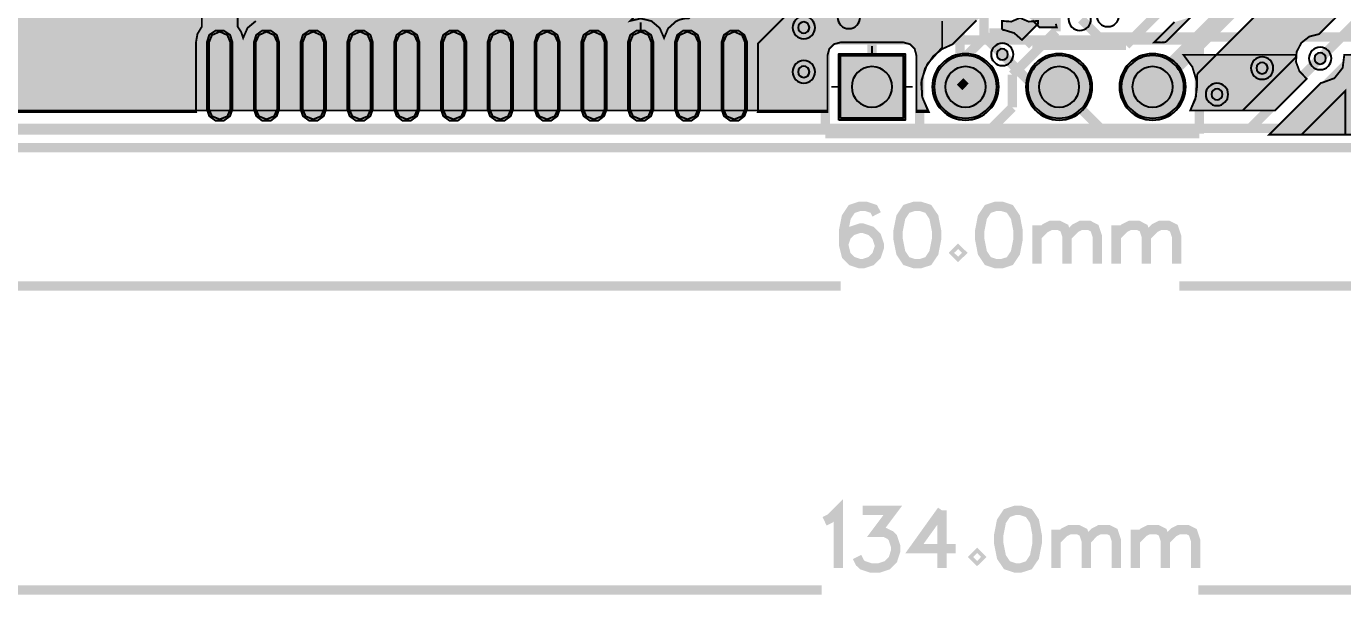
# Model space of a CAD drawing. Header units: millimetres. Extents: x -9 to 147, y 43 to 89.
# Drawn here: x 40.5 to 76.24, y 45.11 to 60.55 of the extents above; entities that cross this region are included whole.
import ezdxf

# ---------------------------------------------------------------- set-up
doc = ezdxf.new("R2010")
doc.units = ezdxf.units.MM
doc.header["$MEASUREMENT"] = 0
for name, color, linetype, true_color in [('Board-Outline-Layer', 7, 'Continuous', 0xff00ff), ('Bottom-Layer', 7, 'Continuous', 0x0000ff), ('Bottom-Paste-Mask-Layer', 7, 'Continuous', 0x800000), ('Bottom-Solder-Mask-Layer', 7, 'Continuous', 0xaa00ff), ('Document-Layer', 7, 'Continuous', 0xffffff), ('Hole-Layer', 7, 'Continuous', 0x222222), ('Multi-Layer', 7, 'Continuous', 0xc0c0c0), ('Top-Layer', 7, 'Continuous', 0xff0000), ('Top-Paste-Mask-Layer', 7, 'Continuous', 0x808080), ('Top-Silkscreen-Layer', 7, 'Continuous', 0xffcc00), ('Top-Solder-Mask-Layer', 7, 'Continuous', 0x800080)]:
    doc.layers.add(name, color=color, linetype=linetype, true_color=true_color)

msp = doc.modelspace()

# ---------------------------------------------------------------- hatches: boundary and pattern name
at = {"layer": 'Bottom-Layer'}
for points in [[(-3.221, 58.25), (-3.221, 73.351), (-3.182, 73.344), (-3.142, 73.342), (-1.864, 73.342), (-1.83, 73.125), (-1.726, 72.931), (-1.801, 72.816), (-1.827, 72.682), (-1.827, 71.818), (-1.779, 71.639), (-1.648, 71.508), (-1.469, 71.46), (-0.662, 71.46), (-0.437, 71.539), (-0.312, 71.743), (-0.187, 71.539), (0.038, 71.46), (0.424, 71.46), (0.514, 71.447), (0.597, 71.409), (2.153, 69.853), (2.31, 69.748), (2.496, 69.711), (45.113, 69.711), (45.107, 69.658), (45.105, 69.606), (45.105, 67.792), (45.199, 67.457), (45.452, 67.219), (45.47, 67.21), (45.488, 67.202), (45.519, 67.188), (45.548, 67.177), (45.577, 67.169), (45.634, 67.155), (45.67, 67.149), (45.705, 67.146), (45.757, 67.144), (45.776, 67.144), (45.794, 67.145), (45.799, 67.145), (46.621, 66.323), (46.778, 66.218), (46.964, 66.181), (52.489, 66.181), (47.074, 60.765), (47.07, 60.765), (47.052, 60.766), (47.034, 60.766), (46.982, 60.765), (46.947, 60.762), (46.912, 60.756), (46.855, 60.743), (46.825, 60.735), (46.797, 60.725), (46.765, 60.711), (46.747, 60.703), (46.73, 60.694), (46.503, 60.504), (46.385, 60.232), (46.331, 60.398), (46.235, 60.543), (46.235, 63.545), (46.198, 63.731), (46.093, 63.888), (43.889, 66.092), (43.732, 66.197), (43.546, 66.234), (30.504, 66.234), (30.48, 66.253), (30.216, 66.39), (29.92, 66.399), (29.649, 66.277), (29.619, 66.256), (29.614, 66.253), (28.5, 66.253), (28.476, 66.272), (28.21, 66.41), (27.911, 66.417), (27.639, 66.292), (27.45, 66.06), (27.382, 65.768), (27.45, 65.476), (27.639, 65.244), (27.911, 65.119), (28.21, 65.126), (28.476, 65.264), (28.5, 65.283), (29.575, 65.283), (29.59, 65.27), (29.87, 65.11), (30.191, 65.101), (30.48, 65.244), (30.504, 65.263), (43.345, 65.263), (45.265, 63.344), (45.265, 60.543), (45.146, 60.345), (45.105, 60.118), (45.105, 58.304), (45.106, 58.261), (45.11, 58.218), (34.575, 58.218), (30.449, 62.344), (30.446, 62.375), (30.355, 62.661), (30.148, 62.877), (29.868, 62.981), (29.57, 62.95), (29.316, 62.792), (29.157, 62.538), (29.127, 62.24), (29.23, 61.959), (29.447, 61.752), (29.732, 61.662), (29.763, 61.658), (33.813, 57.608), (-2.579, 57.608), (-2.9, 57.694), (-3.135, 57.929)], [(61.053, 63.333), (58.485, 60.764), (58.477, 60.765), (58.457, 60.765), (58.438, 60.765), (58.387, 60.762), (58.35, 60.758), (58.314, 60.75), (58.258, 60.735), (58.228, 60.725), (58.199, 60.713), (58.169, 60.699), (58.151, 60.69), (58.133, 60.68), (57.924, 60.492), (57.815, 60.232), (57.697, 60.503), (57.471, 60.694), (57.183, 60.763), (56.895, 60.697), (59.531, 63.333)], [(63.348, 62.053), (63.372, 62.034), (63.676, 61.887), (64.013, 61.909), (64.013, 61.211), (64.094, 60.927), (64.312, 60.728), (64.603, 60.673), (64.878, 60.78), (65.113, 60.678), (65.368, 60.697), (65.368, 59.979), (65.34, 59.942), (65.288, 59.887), (65.266, 59.865), (64.962, 59.524), (64.807, 59.094), (64.822, 58.636), (65.007, 58.218), (64.668, 58.218), (64.668, 59.756), (64.62, 59.935), (64.489, 60.066), (64.31, 60.114), (62.61, 60.114), (62.431, 60.066), (62.3, 59.935), (62.252, 59.756), (62.252, 58.218), (60.359, 58.218), (60.363, 58.261), (60.365, 58.304), (60.365, 60.087), (62.331, 62.053)], [(67.052, 60.449), (67.021, 60.452), (66.989, 60.485), (66.989, 60.697), (67.244, 60.678), (67.479, 60.78), (67.713, 60.678), (67.968, 60.697), (67.968, 60.617), (67.533, 60.182), (67.321, 60.368)], [(46.037, 58.304), (45.953, 58.101), (45.75, 58.017), (45.547, 58.101), (45.463, 58.304), (45.463, 60.118), (45.547, 60.321), (45.75, 60.405), (45.953, 60.321), (46.037, 60.118)], [(47.307, 58.304), (47.223, 58.101), (47.02, 58.017), (46.817, 58.101), (46.733, 58.304), (46.733, 60.118), (46.817, 60.321), (47.02, 60.405), (47.223, 60.321), (47.307, 60.118)], [(48.577, 58.304), (48.493, 58.101), (48.29, 58.017), (48.087, 58.101), (48.003, 58.304), (48.003, 60.118), (48.087, 60.321), (48.29, 60.405), (48.493, 60.321), (48.577, 60.118)], [(49.847, 58.304), (49.763, 58.101), (49.56, 58.017), (49.357, 58.101), (49.273, 58.304), (49.273, 60.118), (49.357, 60.321), (49.56, 60.405), (49.763, 60.321), (49.847, 60.118)], [(51.117, 58.304), (51.033, 58.101), (50.83, 58.017), (50.627, 58.101), (50.543, 58.304), (50.543, 60.118), (50.627, 60.321), (50.83, 60.405), (51.033, 60.321), (51.117, 60.118)], [(52.387, 58.304), (52.303, 58.101), (52.1, 58.017), (51.897, 58.101), (51.813, 58.304), (51.813, 60.118), (51.897, 60.321), (52.1, 60.405), (52.303, 60.321), (52.387, 60.118)], [(53.657, 58.304), (53.573, 58.101), (53.37, 58.017), (53.167, 58.101), (53.083, 58.304), (53.083, 60.118), (53.167, 60.321), (53.37, 60.405), (53.573, 60.321), (53.657, 60.118)], [(54.927, 58.304), (54.843, 58.101), (54.64, 58.017), (54.437, 58.101), (54.353, 58.304), (54.353, 60.118), (54.437, 60.321), (54.64, 60.405), (54.843, 60.321), (54.927, 60.118)], [(56.197, 58.304), (56.113, 58.101), (55.91, 58.017), (55.707, 58.101), (55.623, 58.304), (55.623, 60.118), (55.707, 60.321), (55.91, 60.405), (56.113, 60.321), (56.197, 60.118)], [(57.467, 58.304), (57.383, 58.101), (57.18, 58.017), (56.977, 58.101), (56.893, 58.304), (56.893, 60.118), (56.977, 60.321), (57.18, 60.405), (57.383, 60.321), (57.467, 60.118)], [(58.737, 58.304), (58.653, 58.101), (58.45, 58.017), (58.247, 58.101), (58.163, 58.304), (58.163, 60.118), (58.247, 60.321), (58.45, 60.405), (58.653, 60.321), (58.737, 60.118)], [(60.007, 58.304), (59.923, 58.101), (59.72, 58.017), (59.517, 58.101), (59.433, 58.304), (59.433, 60.118), (59.517, 60.321), (59.72, 60.405), (59.923, 60.321), (60.007, 60.118)], [(62.61, 58.056), (62.61, 59.756), (64.31, 59.756), (64.31, 58.056)], [(65.15, 58.906, 1), (66.85, 58.906, 1)], [(67.69, 58.906, 1), (69.39, 58.906, 1)], [(70.23, 58.906, 1), (71.93, 58.906, 1)], [(74.975, 59.777), (74.972, 59.754), (74.97, 59.731), (74.966, 59.7), (73.528, 58.262), (72.102, 58.262), (72.259, 58.642), (72.279, 59.053), (72.16, 59.446), (71.917, 59.777)], [(95.17, 57.608), (74.246, 57.608), (75.652, 59.014), (75.683, 59.018), (76.019, 59.141), (76.242, 59.422), (76.286, 59.777), (92.997, 59.777), (95.129, 57.645), (95.149, 57.626)]]:
    msp.add_hatch(color=256, dxfattribs=at).paths.add_polyline_path(points)
at = {"layer": 'Bottom-Paste-Mask-Layer'}
for points in [[(46.037, 58.304), (45.953, 58.101), (45.75, 58.017), (45.547, 58.101), (45.463, 58.304), (45.463, 60.118), (45.547, 60.321), (45.75, 60.405), (45.953, 60.321), (46.037, 60.118)], [(47.307, 58.304), (47.223, 58.101), (47.02, 58.017), (46.817, 58.101), (46.733, 58.304), (46.733, 60.118), (46.817, 60.321), (47.02, 60.405), (47.223, 60.321), (47.307, 60.118)], [(48.577, 58.304), (48.493, 58.101), (48.29, 58.017), (48.087, 58.101), (48.003, 58.304), (48.003, 60.118), (48.087, 60.321), (48.29, 60.405), (48.493, 60.321), (48.577, 60.118)], [(49.847, 58.304), (49.763, 58.101), (49.56, 58.017), (49.357, 58.101), (49.273, 58.304), (49.273, 60.118), (49.357, 60.321), (49.56, 60.405), (49.763, 60.321), (49.847, 60.118)], [(51.117, 58.304), (51.033, 58.101), (50.83, 58.017), (50.627, 58.101), (50.543, 58.304), (50.543, 60.118), (50.627, 60.321), (50.83, 60.405), (51.033, 60.321), (51.117, 60.118)], [(52.387, 58.304), (52.303, 58.101), (52.1, 58.017), (51.897, 58.101), (51.813, 58.304), (51.813, 60.118), (51.897, 60.321), (52.1, 60.405), (52.303, 60.321), (52.387, 60.118)], [(53.657, 58.304), (53.573, 58.101), (53.37, 58.017), (53.167, 58.101), (53.083, 58.304), (53.083, 60.118), (53.167, 60.321), (53.37, 60.405), (53.573, 60.321), (53.657, 60.118)], [(54.927, 58.304), (54.843, 58.101), (54.64, 58.017), (54.437, 58.101), (54.353, 58.304), (54.353, 60.118), (54.437, 60.321), (54.64, 60.405), (54.843, 60.321), (54.927, 60.118)], [(56.197, 58.304), (56.113, 58.101), (55.91, 58.017), (55.707, 58.101), (55.623, 58.304), (55.623, 60.118), (55.707, 60.321), (55.91, 60.405), (56.113, 60.321), (56.197, 60.118)], [(57.467, 58.304), (57.383, 58.101), (57.18, 58.017), (56.977, 58.101), (56.893, 58.304), (56.893, 60.118), (56.977, 60.321), (57.18, 60.405), (57.383, 60.321), (57.467, 60.118)], [(58.737, 58.304), (58.653, 58.101), (58.45, 58.017), (58.247, 58.101), (58.163, 58.304), (58.163, 60.118), (58.247, 60.321), (58.45, 60.405), (58.653, 60.321), (58.737, 60.118)], [(60.007, 58.304), (59.923, 58.101), (59.72, 58.017), (59.517, 58.101), (59.433, 58.304), (59.433, 60.118), (59.517, 60.321), (59.72, 60.405), (59.923, 60.321), (60.007, 60.118)], [(62.61, 58.056), (62.61, 59.756), (64.31, 59.756), (64.31, 58.056)], [(65.15, 58.906, 1), (66.85, 58.906, 1)], [(67.69, 58.906, 1), (69.39, 58.906, 1)], [(70.23, 58.906, 1), (71.93, 58.906, 1)]]:
    msp.add_hatch(color=256, dxfattribs=at).paths.add_polyline_path(points)
at = {"layer": 'Bottom-Solder-Mask-Layer'}
for points in [[(46.088, 58.304), (46.023, 58.105), (45.854, 57.983), (45.645, 57.983), (45.476, 58.105), (45.412, 58.304), (45.412, 60.118), (45.476, 60.317), (45.645, 60.439), (45.854, 60.439), (46.023, 60.317), (46.088, 60.118)], [(47.358, 58.304), (47.293, 58.105), (47.124, 57.983), (46.915, 57.983), (46.746, 58.105), (46.682, 58.304), (46.682, 60.118), (46.746, 60.317), (46.915, 60.439), (47.124, 60.439), (47.293, 60.317), (47.358, 60.118)], [(48.628, 58.304), (48.563, 58.105), (48.394, 57.983), (48.185, 57.983), (48.016, 58.105), (47.952, 58.304), (47.952, 60.118), (48.016, 60.317), (48.185, 60.439), (48.394, 60.439), (48.563, 60.317), (48.628, 60.118)], [(49.898, 58.304), (49.833, 58.105), (49.664, 57.983), (49.455, 57.983), (49.286, 58.105), (49.222, 58.304), (49.222, 60.118), (49.286, 60.317), (49.455, 60.439), (49.664, 60.439), (49.833, 60.317), (49.898, 60.118)], [(51.168, 58.304), (51.103, 58.105), (50.934, 57.983), (50.725, 57.983), (50.557, 58.105), (50.492, 58.304), (50.492, 60.118), (50.557, 60.317), (50.725, 60.439), (50.934, 60.439), (51.103, 60.317), (51.168, 60.118)], [(52.438, 58.304), (52.373, 58.105), (52.204, 57.983), (51.995, 57.983), (51.827, 58.105), (51.762, 58.304), (51.762, 60.118), (51.827, 60.317), (51.995, 60.439), (52.204, 60.439), (52.373, 60.317), (52.438, 60.118)], [(53.708, 58.304), (53.643, 58.105), (53.474, 57.983), (53.265, 57.983), (53.097, 58.105), (53.032, 58.304), (53.032, 60.118), (53.097, 60.317), (53.265, 60.439), (53.474, 60.439), (53.643, 60.317), (53.708, 60.118)], [(54.978, 58.304), (54.913, 58.105), (54.744, 57.983), (54.535, 57.983), (54.367, 58.105), (54.302, 58.304), (54.302, 60.118), (54.367, 60.317), (54.535, 60.439), (54.744, 60.439), (54.913, 60.317), (54.978, 60.118)], [(56.248, 58.304), (56.183, 58.105), (56.014, 57.983), (55.805, 57.983), (55.637, 58.105), (55.572, 58.304), (55.572, 60.118), (55.637, 60.317), (55.805, 60.439), (56.014, 60.439), (56.183, 60.317), (56.248, 60.118)], [(57.518, 58.304), (57.453, 58.105), (57.284, 57.983), (57.075, 57.983), (56.907, 58.105), (56.842, 58.304), (56.842, 60.118), (56.907, 60.317), (57.075, 60.439), (57.284, 60.439), (57.453, 60.317), (57.518, 60.118)], [(58.788, 58.304), (58.723, 58.105), (58.554, 57.983), (58.345, 57.983), (58.177, 58.105), (58.112, 58.304), (58.112, 60.118), (58.177, 60.317), (58.345, 60.439), (58.554, 60.439), (58.723, 60.317), (58.788, 60.118)], [(60.058, 58.304), (59.993, 58.105), (59.824, 57.983), (59.615, 57.983), (59.447, 58.105), (59.382, 58.304), (59.382, 60.118), (59.447, 60.317), (59.615, 60.439), (59.824, 60.439), (59.993, 60.317), (60.058, 60.118)], [(62.559, 58.005), (62.559, 59.807), (64.361, 59.807), (64.361, 58.005)], [(65.099, 58.906, 1), (66.901, 58.906, 1)], [(67.639, 58.906, 1), (69.441, 58.906, 1)], [(70.179, 58.906, 1), (71.981, 58.906, 1)]]:
    msp.add_hatch(color=256, dxfattribs=at).paths.add_polyline_path(points)
at = {"layer": 'Hole-Layer'}
for points in [[(62.91, 58.906, 1), (64.01, 58.906, 1)], [(65.45, 58.906, 1), (66.55, 58.906, 1)], [(67.99, 58.906, 1), (69.09, 58.906, 1)], [(70.53, 58.906, 1), (71.63, 58.906, 1)]]:
    msp.add_hatch(color=256, dxfattribs=at).paths.add_polyline_path(points)
at = {"layer": 'Multi-Layer'}
for points in [[(62.61, 58.056), (62.61, 59.756), (64.31, 59.756), (64.31, 58.056)], [(62.61, 58.056), (62.61, 59.756), (64.31, 59.756), (64.31, 58.056)], [(62.61, 58.056), (62.61, 59.756), (64.31, 59.756), (64.31, 58.056)], [(65.15, 58.906, 1), (66.85, 58.906, 1)], [(65.15, 58.906, 1), (66.85, 58.906, 1)], [(65.15, 58.906, 1), (66.85, 58.906, 1)], [(67.69, 58.906, 1), (69.39, 58.906, 1)], [(67.69, 58.906, 1), (69.39, 58.906, 1)], [(67.69, 58.906, 1), (69.39, 58.906, 1)], [(70.23, 58.906, 1), (71.93, 58.906, 1)], [(70.23, 58.906, 1), (71.93, 58.906, 1)], [(70.23, 58.906, 1), (71.93, 58.906, 1)]]:
    msp.add_hatch(color=256, dxfattribs=at).paths.add_polyline_path(points)
at = {"layer": 'Top-Layer'}
for points in [[(74.395, 67.103), (74.531, 67.156), (74.634, 67.26), (74.763, 67.141), (74.934, 67.097), (74.963, 67.097), (74.898, 66.988), (74.876, 66.864), (74.876, 65.614), (74.924, 65.434), (75.055, 65.303), (75.234, 65.255), (75.934, 65.255), (76.113, 65.303), (76.244, 65.434), (76.292, 65.614), (76.292, 66.864), (76.209, 67.092), (76, 67.216), (76.068, 67.327), (76.092, 67.456), (76.092, 68.356), (76.044, 68.535), (75.913, 68.666), (75.734, 68.714), (74.934, 68.714), (74.763, 68.67), (74.634, 68.551), (74.505, 68.67), (74.334, 68.714), (73.933, 68.714), (73.843, 68.727), (73.761, 68.765), (72.662, 69.864), (72.504, 69.969), (72.319, 70.006), (68.912, 70.006), (68.848, 70.011), (68.785, 70.026), (68.785, 70.284), (68.798, 70.374), (68.836, 70.457), (70.898, 72.519), (70.898, 72.461), (70.978, 72.236), (71.181, 72.111), (70.978, 71.986), (70.898, 71.761), (70.898, 70.954), (70.946, 70.775), (71.077, 70.644), (71.256, 70.596), (72.12, 70.596), (72.341, 70.672), (72.468, 70.868), (72.484, 70.871), (72.501, 70.872), (79.098, 70.872), (82.643, 67.327), (82.8, 67.222), (82.986, 67.185), (106.047, 67.185), (108.56, 64.672), (108.404, 64.496), (108.321, 64.276), (108.164, 64.594), (107.863, 64.782), (107.508, 64.782), (107.207, 64.594), (107.051, 64.276), (106.894, 64.594), (106.593, 64.782), (106.238, 64.782), (105.937, 64.594), (105.781, 64.276), (105.642, 64.574), (105.374, 64.765), (105.047, 64.799), (105.695, 65.447), (105.725, 65.451), (106.011, 65.541), (106.228, 65.748), (106.331, 66.029), (106.301, 66.327), (106.142, 66.581), (105.888, 66.739), (105.59, 66.77), (105.309, 66.666), (105.103, 66.45), (105.012, 66.164), (105.009, 66.133), (103.658, 64.783), (103.646, 64.773), (103.626, 64.758), (103.621, 64.755), (103.37, 64.563), (103.241, 64.276), (103.111, 64.563), (102.86, 64.755), (102.548, 64.804), (102.251, 64.701), (102.038, 64.468), (101.96, 64.162), (101.96, 62.698), (102.038, 62.392), (102.251, 62.159), (102.548, 62.055), (102.86, 62.105), (103.111, 62.296), (103.241, 62.584), (103.345, 62.331), (103.545, 62.144), (103.483, 61.799), (103.606, 61.471), (103.879, 61.251), (104.226, 61.201), (104.339, 60.899), (104.582, 60.685), (104.896, 60.612), (105.208, 60.696), (105.443, 60.917), (105.546, 61.223), (105.55, 61.254), (106.301, 62.004), (106.311, 62.014), (106.317, 62.017), (106.329, 62.023), (106.343, 62.028), (106.413, 62.045), (106.498, 62.058), (106.753, 62.148), (106.948, 62.334), (107.051, 62.584), (107.204, 62.269), (107.499, 62.08), (103.681, 58.262), (86.552, 58.262), (84.596, 60.218), (84.439, 60.323), (84.253, 60.36), (76.998, 60.36), (78.027, 61.388), (78.14, 61.317), (78.271, 61.292), (78.539, 61.292), (78.641, 60.978), (78.881, 60.752), (79.201, 60.67), (79.52, 60.752), (79.761, 60.978), (79.863, 61.292), (79.871, 61.292), (79.976, 61.307), (80.071, 61.353), (80.167, 61.307), (80.272, 61.291), (80.872, 61.291), (80.976, 61.307), (81.072, 61.352), (81.167, 61.307), (81.272, 61.291), (81.872, 61.291), (82.051, 61.339), (82.182, 61.47), (82.23, 61.649), (82.23, 63.199), (82.182, 63.378), (82.051, 63.51), (81.872, 63.558), (81.272, 63.558), (81.233, 63.555), (81.195, 63.549), (81.184, 63.749), (81.18, 63.949), (81.18, 64.82), (81.133, 65.053), (81.002, 65.25), (80.698, 65.553), (80.554, 65.8), (80.504, 66.081), (80.456, 66.26), (80.325, 66.391), (80.146, 66.439), (79.282, 66.439), (79.21, 66.431), (79.142, 66.41), (79.097, 66.392), (79.051, 66.375), (79.006, 66.392), (78.961, 66.41), (78.892, 66.431), (78.82, 66.439), (77.956, 66.439), (77.891, 66.433), (77.828, 66.415), (77.693, 66.491), (77.568, 66.583), (77.568, 69.499), (77.57, 69.548), (77.574, 69.588), (77.584, 69.645), (77.618, 69.958), (77.503, 70.252), (77.266, 70.459), (76.96, 70.534), (76.654, 70.459), (76.417, 70.252), (76.303, 69.958), (76.337, 69.645), (76.346, 69.588), (76.35, 69.548), (76.352, 69.499), (76.352, 65.227), (75.972, 64.847), (75.734, 64.847), (75.475, 64.908), (75.271, 65.077), (75.145, 65.184), (74.984, 65.222), (74.284, 65.222), (74.105, 65.174), (73.974, 65.043), (73.926, 64.864), (73.926, 64.205), (73.889, 63.939), (73.78, 63.694), (73.6, 63.575), (73.405, 63.483), (73.238, 63.351), (73.176, 63.149), (73.176, 62.249), (73.192, 62.143), (73.237, 62.048), (73.261, 62.009), (73.282, 61.968), (71.474, 60.16), (71.453, 60.14), (71.441, 60.131), (71.433, 60.126), (71.426, 60.123), (71.42, 60.121), (71.417, 60.12), (71.375, 60.114), (71.318, 60.112), (71.235, 60.114), (71.138, 60.115), (71.131, 60.115), (71.123, 60.115), (71.678, 60.669), (71.708, 60.673), (71.994, 60.763), (72.21, 60.97), (72.314, 61.251), (72.283, 61.549), (72.125, 61.803), (71.871, 61.961), (71.573, 61.992), (71.292, 61.888), (71.085, 61.672), (70.995, 61.386), (70.992, 61.356), (70.526, 60.89), (70.433, 61.188), (70.213, 61.41), (69.916, 61.508), (69.886, 61.511), (69.228, 62.169), (69.303, 62.264), (69.341, 62.378), (69.355, 62.38), (69.369, 62.381), (70.231, 62.381), (70.25, 62.365), (70.511, 62.218), (70.81, 62.2), (71.086, 62.315), (71.283, 62.541), (71.361, 62.83), (71.304, 63.123), (71.124, 63.362), (70.857, 63.498), (70.558, 63.502), (70.287, 63.374), (70.259, 63.353), (70.256, 63.351), (69.369, 63.351), (69.355, 63.352), (69.341, 63.354), (69.309, 63.456), (69.248, 63.544), (69.388, 63.676), (69.44, 63.861), (69.44, 64.471), (72.401, 64.471), (72.587, 64.508), (72.744, 64.613), (73.271, 65.14), (73.342, 65.202), (73.421, 65.255), (74.034, 65.255), (74.213, 65.303), (74.344, 65.434), (74.392, 65.614), (74.392, 66.864), (74.383, 66.942), (74.358, 67.017), (74.379, 67.059)], [(74.542, 61.76), (74.565, 61.91), (74.63, 62.048), (74.632, 62.05), (74.634, 62.053), (74.763, 61.934), (74.934, 61.89), (75.734, 61.89), (75.913, 61.938), (76.044, 62.069), (76.092, 62.249), (76.092, 63.149), (76.044, 63.328), (75.913, 63.459), (75.734, 63.507), (75.376, 63.507), (75.545, 63.599), (75.734, 63.63), (76.224, 63.63), (76.456, 63.677), (76.654, 63.808), (77.39, 64.545), (77.477, 64.654), (77.536, 64.781), (77.67, 64.871), (77.813, 64.946), (77.814, 64.945), (77.816, 64.945), (77.848, 64.933), (77.881, 64.924), (77.678, 64.799), (77.598, 64.574), (77.598, 63.767), (77.691, 63.526), (77.923, 63.411), (77.933, 63.379), (77.945, 63.349), (77.921, 63.276), (77.913, 63.2), (77.913, 62.696), (77.873, 62.619), (77.818, 62.552), (75.607, 60.341), (75.339, 60.274), (75.121, 60.103), (74.992, 59.858), (74.975, 59.581), (75.072, 59.322), (75.266, 59.125), (74.403, 58.262), (72.102, 58.262), (72.241, 58.57), (72.288, 58.905), (72.289, 58.947), (72.29, 58.956), (72.29, 58.964), (72.288, 59.062), (72.286, 59.144), (72.288, 59.201), (72.294, 59.243), (72.295, 59.246), (72.297, 59.252), (72.3, 59.259), (72.306, 59.267), (72.314, 59.278), (72.334, 59.299), (74.364, 61.33), (74.496, 61.527)], [(24.796, 62.584), (24.926, 62.297), (25.175, 62.106), (25.181, 62.102), (25.201, 62.087), (25.213, 62.077), (27.197, 60.093), (27.355, 59.988), (27.54, 59.951), (33.654, 59.951), (33.84, 59.988), (33.997, 60.093), (35.361, 61.457), (35.253, 60.883), (35.32, 60.304), (35.554, 59.769), (35.935, 59.328), (36.429, 59.018), (36.993, 58.867), (37.575, 58.889), (38.126, 59.082), (38.595, 59.429), (38.942, 59.898), (39.135, 60.449), (39.157, 61.031), (39.006, 61.595), (38.696, 62.089), (38.255, 62.47), (37.72, 62.704), (37.141, 62.771), (36.567, 62.663), (37.07, 63.166), (37.277, 62.982), (37.542, 62.899), (37.817, 62.932), (38.055, 63.074), (39.37, 63.074), (41.189, 61.255), (41.346, 61.15), (41.532, 61.113), (68.048, 61.113), (68.44, 60.721), (68.451, 60.619), (68.478, 60.52), (68.016, 60.52), (67.821, 60.715), (67.664, 60.82), (67.478, 60.857), (66.643, 60.857), (66.458, 60.82), (66.3, 60.715), (65.665, 60.079), (65.643, 60.06), (65.361, 59.931), (65.12, 59.734), (64.9, 59.405), (64.798, 59.022), (64.825, 58.627), (64.978, 58.262), (64.668, 58.262), (64.668, 59.756), (64.62, 59.935), (64.489, 60.066), (64.31, 60.114), (62.61, 60.114), (62.431, 60.066), (62.3, 59.935), (62.252, 59.756), (62.252, 58.262), (28.259, 58.262), (24.416, 62.105), (24.667, 62.297)], [(62.61, 58.056), (62.61, 59.756), (64.31, 59.756), (64.31, 58.056)], [(65.15, 58.906, 1), (66.85, 58.906, 1)], [(67.69, 58.906, 1), (69.39, 58.906, 1)], [(70.23, 58.906, 1), (71.93, 58.906, 1)], [(76.313, 57.649), (76.314, 57.629), (76.315, 57.608), (75.121, 57.608), (76.313, 58.8)]]:
    msp.add_hatch(color=256, dxfattribs=at).paths.add_polyline_path(points)
at = {"layer": 'Top-Paste-Mask-Layer'}
for points in [[(62.61, 58.056), (62.61, 59.756), (64.31, 59.756), (64.31, 58.056)], [(65.15, 58.906, 1), (66.85, 58.906, 1)], [(67.69, 58.906, 1), (69.39, 58.906, 1)], [(70.23, 58.906, 1), (71.93, 58.906, 1)]]:
    msp.add_hatch(color=256, dxfattribs=at).paths.add_polyline_path(points)
at = {"layer": 'Top-Solder-Mask-Layer'}
for points in [[(62.559, 58.005), (62.559, 59.807), (64.361, 59.807), (64.361, 58.005)], [(65.099, 58.906, 1), (66.901, 58.906, 1)], [(67.639, 58.906, 1), (69.441, 58.906, 1)], [(70.179, 58.906, 1), (71.981, 58.906, 1)]]:
    msp.add_hatch(color=256, dxfattribs=at).paths.add_polyline_path(points)

# ---------------------------------------------------------------- linework, layer by layer
at = {"layer": 'Board-Outline-Layer', "const_width": 0.254}
msp.add_lwpolyline([(-3.579, 58.25), (-3.579, 76.25, -0.414), (-2.579, 77.25), (137, 77.25, -0.414), (138, 76.25), (138, 58.25, -0.414), (137, 57.25), (-2.579, 57.25, -0.414)], format="xyb", close=True, dxfattribs=at)
at = {"layer": 'Bottom-Layer'}
for points, const_width in [([(-9.027, 46.513), (-9.027, 88.537), (146.78, 88.537), (146.78, 46.513)], 0.00508), ([(61.053, 63.333), (58.485, 60.764), (58.477, 60.765), (58.457, 60.765), (58.438, 60.765), (58.387, 60.762), (58.35, 60.758), (58.314, 60.75), (58.258, 60.735), (58.228, 60.725), (58.199, 60.713), (58.169, 60.699), (58.151, 60.69), (58.133, 60.68), (57.924, 60.492), (57.815, 60.232), (57.697, 60.503), (57.471, 60.694), (57.183, 60.763), (56.895, 60.697), (59.531, 63.333)], 0.0508), ([(67.052, 60.449), (67.021, 60.452), (66.989, 60.485), (66.989, 60.697), (67.244, 60.678), (67.479, 60.78), (67.713, 60.678), (67.968, 60.697), (67.968, 60.617), (67.533, 60.182), (67.321, 60.368)], 0.0508), ([(74.975, 59.777), (74.972, 59.754), (74.97, 59.731), (74.966, 59.7), (73.528, 58.262), (72.102, 58.262), (72.259, 58.642), (72.279, 59.053), (72.16, 59.446), (71.917, 59.777)], 0.0508), ([(95.17, 57.608), (74.246, 57.608), (75.652, 59.014), (75.683, 59.018), (76.019, 59.141), (76.242, 59.422), (76.286, 59.777), (92.997, 59.777), (95.129, 57.645), (95.149, 57.626)], 0.0508)]:
    msp.add_lwpolyline(points, close=True, dxfattribs=dict(at, const_width=const_width))
for points, const_width in [([(53.305, 66.31), (47.02, 60.025)], 0.254), ([(54.224, 65.954), (48.29, 60.02)], 0.254), ([(49.56, 60.015), (55.143, 65.598)], 0.254), ([(30.504, 65.263), (43.345, 65.263), (45.265, 63.344), (45.265, 60.543), (45.146, 60.345), (45.105, 60.118), (45.105, 58.304), (45.106, 58.261), (45.11, 58.218), (34.575, 58.218)], 0.0508), ([(56.062, 65.242), (50.83, 60.01)], 0.254), ([(52.1, 60.056), (56.93, 64.886)], 0.254), ([(57.849, 64.53), (53.37, 60.051)], 0.254), ([(54.64, 60.199), (58.615, 64.174)], 0.254), ([(45.75, 63.545), (45.75, 59.211)], 0.254), ([(59.33, 63.818), (55.91, 60.398)], 0.254), ([(46.73, 60.694), (46.503, 60.504), (46.385, 60.232), (46.331, 60.398), (46.235, 60.543), (46.235, 63.545)], 0.0508), ([(61.529, 63.122), (58.45, 60.043)], 0.254), ([(62.13, 62.538), (59.72, 60.128)], 0.254), ([(65.368, 60.697), (65.368, 59.979), (65.34, 59.942), (65.288, 59.887), (65.266, 59.865), (64.962, 59.524), (64.807, 59.094), (64.822, 58.636), (65.007, 58.218), (64.668, 58.218), (64.668, 59.756), (64.62, 59.935), (64.489, 60.066), (64.31, 60.114), (62.61, 60.114), (62.431, 60.066), (62.3, 59.935), (62.252, 59.756), (62.252, 58.218), (60.359, 58.218), (60.363, 58.261), (60.365, 58.304), (60.365, 60.087), (62.331, 62.053)], 0.0508), ([(65.853, 61.9), (65.853, 59.052)], 0.254), ([(66.503, 61.9), (66.503, 60.284)], 0.254), ([(68.454, 61.9), (68.454, 60.416)], 0.254), ([(57.18, 60.24), (57.835, 60.895)], 0.254), ([(69.141, 60.744), (69.622, 60.263)], 0.254), ([(55.91, 60.398), (55.91, 59.211)], 0.254), ([(57.18, 60.402), (57.18, 60.662)], 0.0508), ([(66.503, 60.284), (66.999, 59.788)], 0.254), ([(68.454, 60.416), (67.27, 59.233)], 0.254), ([(47.02, 60.025), (47.02, 59.211)], 0.254), ([(48.29, 60.02), (48.29, 59.058)], 0.254), ([(49.56, 59.211), (49.56, 60.015)], 0.254), ([(50.83, 60.01), (50.83, 59.211)], 0.254), ([(52.1, 59.211), (52.1, 60.056)], 0.254), ([(53.37, 60.051), (53.37, 59.211)], 0.254), ([(54.64, 59.211), (54.64, 60.199)], 0.254), ([(57.18, 59.211), (57.18, 60.24)], 0.254), ([(58.45, 60.043), (58.45, 59.211)], 0.254), ([(59.72, 60.128), (59.72, 59.211)], 0.254), ([(69.622, 60.263), (93.198, 60.263)], 0.254), ([(63.46, 59.753), (63.46, 60.012)], 0.0508), ([(73.729, 57.777), (75.631, 59.679)], 0.254), ([(67.27, 59.233), (67.27, 58.345)], 0.254), ([(65.853, 59.052), (66, 58.906)], 0.254), ([(68.54, 58.906), (69.669, 57.777)], 0.254), ([(62.613, 58.906), (62.353, 58.906)], 0.0508), ([(64.307, 58.906), (64.567, 58.906)], 0.0508), ([(67.27, 58.345), (66.658, 57.733)], 0.254), ([(66.658, 57.733), (34.375, 57.733)], 0.254), ([(69.669, 57.777), (73.729, 57.777)], 0.254)]:
    msp.add_lwpolyline(points, dxfattribs=dict(at, const_width=const_width))
for points in [[(46.037, 58.304), (45.953, 58.101), (45.75, 58.017), (45.547, 58.101), (45.463, 58.304), (45.463, 60.118), (45.547, 60.321), (45.75, 60.405), (45.953, 60.321), (46.037, 60.118)], [(47.307, 58.304), (47.223, 58.101), (47.02, 58.017), (46.817, 58.101), (46.733, 58.304), (46.733, 60.118), (46.817, 60.321), (47.02, 60.405), (47.223, 60.321), (47.307, 60.118)], [(48.577, 58.304), (48.493, 58.101), (48.29, 58.017), (48.087, 58.101), (48.003, 58.304), (48.003, 60.118), (48.087, 60.321), (48.29, 60.405), (48.493, 60.321), (48.577, 60.118)], [(49.847, 58.304), (49.763, 58.101), (49.56, 58.017), (49.357, 58.101), (49.273, 58.304), (49.273, 60.118), (49.357, 60.321), (49.56, 60.405), (49.763, 60.321), (49.847, 60.118)], [(51.117, 58.304), (51.033, 58.101), (50.83, 58.017), (50.627, 58.101), (50.543, 58.304), (50.543, 60.118), (50.627, 60.321), (50.83, 60.405), (51.033, 60.321), (51.117, 60.118)], [(52.387, 58.304), (52.303, 58.101), (52.1, 58.017), (51.897, 58.101), (51.813, 58.304), (51.813, 60.118), (51.897, 60.321), (52.1, 60.405), (52.303, 60.321), (52.387, 60.118)], [(53.657, 58.304), (53.573, 58.101), (53.37, 58.017), (53.167, 58.101), (53.083, 58.304), (53.083, 60.118), (53.167, 60.321), (53.37, 60.405), (53.573, 60.321), (53.657, 60.118)], [(54.927, 58.304), (54.843, 58.101), (54.64, 58.017), (54.437, 58.101), (54.353, 58.304), (54.353, 60.118), (54.437, 60.321), (54.64, 60.405), (54.843, 60.321), (54.927, 60.118)], [(56.197, 58.304), (56.113, 58.101), (55.91, 58.017), (55.707, 58.101), (55.623, 58.304), (55.623, 60.118), (55.707, 60.321), (55.91, 60.405), (56.113, 60.321), (56.197, 60.118)], [(57.467, 58.304), (57.383, 58.101), (57.18, 58.017), (56.977, 58.101), (56.893, 58.304), (56.893, 60.118), (56.977, 60.321), (57.18, 60.405), (57.383, 60.321), (57.467, 60.118)], [(58.737, 58.304), (58.653, 58.101), (58.45, 58.017), (58.247, 58.101), (58.163, 58.304), (58.163, 60.118), (58.247, 60.321), (58.45, 60.405), (58.653, 60.321), (58.737, 60.118)], [(60.007, 58.304), (59.923, 58.101), (59.72, 58.017), (59.517, 58.101), (59.433, 58.304), (59.433, 60.118), (59.517, 60.321), (59.72, 60.405), (59.923, 60.321), (60.007, 60.118)], [(62.61, 58.056), (62.61, 59.756), (64.31, 59.756), (64.31, 58.056)]]:
    msp.add_lwpolyline(points, close=True, dxfattribs=at)
for points in [[(65.15, 58.906, 1), (66.85, 58.906, 1)], [(67.69, 58.906, 1), (69.39, 58.906, 1)], [(70.23, 58.906, 1), (71.93, 58.906, 1)]]:
    msp.add_lwpolyline(points, format="xyb", close=True, dxfattribs=at)
at = {"layer": 'Bottom-Paste-Mask-Layer'}
for points in [[(46.037, 58.304), (45.953, 58.101), (45.75, 58.017), (45.547, 58.101), (45.463, 58.304), (45.463, 60.118), (45.547, 60.321), (45.75, 60.405), (45.953, 60.321), (46.037, 60.118)], [(47.307, 58.304), (47.223, 58.101), (47.02, 58.017), (46.817, 58.101), (46.733, 58.304), (46.733, 60.118), (46.817, 60.321), (47.02, 60.405), (47.223, 60.321), (47.307, 60.118)], [(48.577, 58.304), (48.493, 58.101), (48.29, 58.017), (48.087, 58.101), (48.003, 58.304), (48.003, 60.118), (48.087, 60.321), (48.29, 60.405), (48.493, 60.321), (48.577, 60.118)], [(49.847, 58.304), (49.763, 58.101), (49.56, 58.017), (49.357, 58.101), (49.273, 58.304), (49.273, 60.118), (49.357, 60.321), (49.56, 60.405), (49.763, 60.321), (49.847, 60.118)], [(51.117, 58.304), (51.033, 58.101), (50.83, 58.017), (50.627, 58.101), (50.543, 58.304), (50.543, 60.118), (50.627, 60.321), (50.83, 60.405), (51.033, 60.321), (51.117, 60.118)], [(52.387, 58.304), (52.303, 58.101), (52.1, 58.017), (51.897, 58.101), (51.813, 58.304), (51.813, 60.118), (51.897, 60.321), (52.1, 60.405), (52.303, 60.321), (52.387, 60.118)], [(53.657, 58.304), (53.573, 58.101), (53.37, 58.017), (53.167, 58.101), (53.083, 58.304), (53.083, 60.118), (53.167, 60.321), (53.37, 60.405), (53.573, 60.321), (53.657, 60.118)], [(54.927, 58.304), (54.843, 58.101), (54.64, 58.017), (54.437, 58.101), (54.353, 58.304), (54.353, 60.118), (54.437, 60.321), (54.64, 60.405), (54.843, 60.321), (54.927, 60.118)], [(56.197, 58.304), (56.113, 58.101), (55.91, 58.017), (55.707, 58.101), (55.623, 58.304), (55.623, 60.118), (55.707, 60.321), (55.91, 60.405), (56.113, 60.321), (56.197, 60.118)], [(57.467, 58.304), (57.383, 58.101), (57.18, 58.017), (56.977, 58.101), (56.893, 58.304), (56.893, 60.118), (56.977, 60.321), (57.18, 60.405), (57.383, 60.321), (57.467, 60.118)], [(58.737, 58.304), (58.653, 58.101), (58.45, 58.017), (58.247, 58.101), (58.163, 58.304), (58.163, 60.118), (58.247, 60.321), (58.45, 60.405), (58.653, 60.321), (58.737, 60.118)], [(60.007, 58.304), (59.923, 58.101), (59.72, 58.017), (59.517, 58.101), (59.433, 58.304), (59.433, 60.118), (59.517, 60.321), (59.72, 60.405), (59.923, 60.321), (60.007, 60.118)], [(62.61, 58.056), (62.61, 59.756), (64.31, 59.756), (64.31, 58.056)]]:
    msp.add_lwpolyline(points, close=True, dxfattribs=at)
for points in [[(65.15, 58.906, 1), (66.85, 58.906, 1)], [(67.69, 58.906, 1), (69.39, 58.906, 1)], [(70.23, 58.906, 1), (71.93, 58.906, 1)]]:
    msp.add_lwpolyline(points, format="xyb", close=True, dxfattribs=at)
at = {"layer": 'Bottom-Solder-Mask-Layer'}
for points in [[(46.088, 58.304), (46.023, 58.105), (45.854, 57.983), (45.645, 57.983), (45.476, 58.105), (45.412, 58.304), (45.412, 60.118), (45.476, 60.317), (45.645, 60.439), (45.854, 60.439), (46.023, 60.317), (46.088, 60.118)], [(47.358, 58.304), (47.293, 58.105), (47.124, 57.983), (46.915, 57.983), (46.746, 58.105), (46.682, 58.304), (46.682, 60.118), (46.746, 60.317), (46.915, 60.439), (47.124, 60.439), (47.293, 60.317), (47.358, 60.118)], [(48.628, 58.304), (48.563, 58.105), (48.394, 57.983), (48.185, 57.983), (48.016, 58.105), (47.952, 58.304), (47.952, 60.118), (48.016, 60.317), (48.185, 60.439), (48.394, 60.439), (48.563, 60.317), (48.628, 60.118)], [(49.898, 58.304), (49.833, 58.105), (49.664, 57.983), (49.455, 57.983), (49.286, 58.105), (49.222, 58.304), (49.222, 60.118), (49.286, 60.317), (49.455, 60.439), (49.664, 60.439), (49.833, 60.317), (49.898, 60.118)], [(51.168, 58.304), (51.103, 58.105), (50.934, 57.983), (50.725, 57.983), (50.557, 58.105), (50.492, 58.304), (50.492, 60.118), (50.557, 60.317), (50.725, 60.439), (50.934, 60.439), (51.103, 60.317), (51.168, 60.118)], [(52.438, 58.304), (52.373, 58.105), (52.204, 57.983), (51.995, 57.983), (51.827, 58.105), (51.762, 58.304), (51.762, 60.118), (51.827, 60.317), (51.995, 60.439), (52.204, 60.439), (52.373, 60.317), (52.438, 60.118)], [(53.708, 58.304), (53.643, 58.105), (53.474, 57.983), (53.265, 57.983), (53.097, 58.105), (53.032, 58.304), (53.032, 60.118), (53.097, 60.317), (53.265, 60.439), (53.474, 60.439), (53.643, 60.317), (53.708, 60.118)], [(54.978, 58.304), (54.913, 58.105), (54.744, 57.983), (54.535, 57.983), (54.367, 58.105), (54.302, 58.304), (54.302, 60.118), (54.367, 60.317), (54.535, 60.439), (54.744, 60.439), (54.913, 60.317), (54.978, 60.118)], [(56.248, 58.304), (56.183, 58.105), (56.014, 57.983), (55.805, 57.983), (55.637, 58.105), (55.572, 58.304), (55.572, 60.118), (55.637, 60.317), (55.805, 60.439), (56.014, 60.439), (56.183, 60.317), (56.248, 60.118)], [(57.518, 58.304), (57.453, 58.105), (57.284, 57.983), (57.075, 57.983), (56.907, 58.105), (56.842, 58.304), (56.842, 60.118), (56.907, 60.317), (57.075, 60.439), (57.284, 60.439), (57.453, 60.317), (57.518, 60.118)], [(58.788, 58.304), (58.723, 58.105), (58.554, 57.983), (58.345, 57.983), (58.177, 58.105), (58.112, 58.304), (58.112, 60.118), (58.177, 60.317), (58.345, 60.439), (58.554, 60.439), (58.723, 60.317), (58.788, 60.118)], [(60.058, 58.304), (59.993, 58.105), (59.824, 57.983), (59.615, 57.983), (59.447, 58.105), (59.382, 58.304), (59.382, 60.118), (59.447, 60.317), (59.615, 60.439), (59.824, 60.439), (59.993, 60.317), (60.058, 60.118)], [(62.559, 58.005), (62.559, 59.807), (64.361, 59.807), (64.361, 58.005)]]:
    msp.add_lwpolyline(points, close=True, dxfattribs=at)
for points in [[(65.099, 58.906, 1), (66.901, 58.906), (66.901, 58.906, 1), (65.099, 58.906)], [(67.639, 58.906, 1), (69.441, 58.906), (69.441, 58.906, 1), (67.639, 58.906)], [(70.179, 58.906, 1), (71.981, 58.906), (71.981, 58.906, 1), (70.179, 58.906)]]:
    msp.add_lwpolyline(points, format="xyb", dxfattribs=at)
at = {"layer": 'Document-Layer', "const_width": 0.254}
for points in [[(63.586, 55.44), (63.51, 55.59), (63.286, 55.664), (63.136, 55.664), (62.913, 55.59), (62.763, 55.367), (62.689, 54.993), (62.689, 54.62), (62.763, 54.323), (62.913, 54.173), (63.136, 54.099), (63.213, 54.099), (63.436, 54.173), (63.586, 54.323), (63.66, 54.546), (63.66, 54.62), (63.586, 54.843), (63.436, 54.993), (63.213, 55.067), (63.136, 55.067), (62.913, 54.993), (62.763, 54.843), (62.689, 54.62)], [(67.94, 55.143), (67.94, 54.099)], [(67.94, 54.843), (68.163, 55.067), (68.313, 55.143), (68.536, 55.143), (68.686, 55.067), (68.76, 54.843), (68.76, 54.099)], [(68.76, 54.843), (68.984, 55.067), (69.133, 55.143), (69.357, 55.143), (69.507, 55.067), (69.58, 54.843), (69.58, 54.099)], [(70.091, 55.143), (70.091, 54.099)], [(70.091, 54.843), (70.314, 55.067), (70.464, 55.143), (70.688, 55.143), (70.838, 55.067), (70.911, 54.843), (70.911, 54.099)], [(70.911, 54.843), (71.135, 55.067), (71.285, 55.143), (71.508, 55.143), (71.658, 55.067), (71.732, 54.843), (71.732, 54.099)], [(37.211, 53.5), (62.613, 53.5)], [(71.808, 53.5), (97.211, 53.5)], [(62.173, 47.105), (62.322, 47.178), (62.546, 47.402), (62.546, 45.837)], [(63.206, 47.402), (64.027, 47.402), (63.58, 46.805), (63.803, 46.805), (63.953, 46.731), (64.027, 46.658), (64.1, 46.434), (64.1, 46.284), (64.027, 46.061), (63.877, 45.911), (63.653, 45.837), (63.43, 45.837), (63.206, 45.911), (63.13, 45.984), (63.056, 46.134)], [(65.358, 47.402), (64.611, 46.358), (65.731, 46.358)], [(65.358, 47.402), (65.358, 45.837)], [(68.456, 46.881), (68.456, 45.837)], [(68.456, 46.581), (68.68, 46.805), (68.83, 46.881), (69.053, 46.881), (69.203, 46.805), (69.277, 46.581), (69.277, 45.837)], [(69.277, 46.581), (69.5, 46.805), (69.65, 46.881), (69.874, 46.881), (70.024, 46.805), (70.097, 46.581), (70.097, 45.837)], [(70.608, 46.881), (70.608, 45.837)], [(70.608, 46.581), (70.831, 46.805), (70.981, 46.881), (71.205, 46.881), (71.355, 46.805), (71.428, 46.581), (71.428, 45.837)], [(71.428, 46.581), (71.652, 46.805), (71.802, 46.881), (72.025, 46.881), (72.175, 46.805), (72.249, 46.581), (72.249, 45.837)], [(0.211, 45.238), (62.096, 45.238)], [(72.325, 45.238), (134.211, 45.238)]]:
    msp.add_lwpolyline(points, dxfattribs=at)
for points in [[(64.617, 55.664), (64.394, 55.59), (64.244, 55.367), (64.17, 54.993), (64.17, 54.77), (64.244, 54.396), (64.394, 54.173), (64.617, 54.099), (64.767, 54.099), (64.991, 54.173), (65.141, 54.396), (65.214, 54.77), (65.214, 54.993), (65.141, 55.367), (64.991, 55.59), (64.767, 55.664)], [(66.832, 55.664), (66.609, 55.59), (66.459, 55.367), (66.385, 54.993), (66.385, 54.77), (66.459, 54.396), (66.609, 54.173), (66.832, 54.099), (66.982, 54.099), (67.206, 54.173), (67.355, 54.396), (67.429, 54.77), (67.429, 54.993), (67.355, 55.367), (67.206, 55.59), (66.982, 55.664)], [(65.798, 54.47), (65.725, 54.396), (65.798, 54.323), (65.875, 54.396)], [(67.349, 47.402), (67.126, 47.328), (66.976, 47.105), (66.902, 46.731), (66.902, 46.508), (66.976, 46.134), (67.126, 45.911), (67.349, 45.837), (67.499, 45.837), (67.722, 45.911), (67.872, 46.134), (67.946, 46.508), (67.946, 46.731), (67.872, 47.105), (67.722, 47.328), (67.499, 47.402)], [(66.315, 46.208), (66.242, 46.134), (66.315, 46.061), (66.391, 46.134)]]:
    msp.add_lwpolyline(points, close=True, dxfattribs=at)
at = {"layer": 'Hole-Layer'}
for points in [[(61.456, 60.515, 1), (61.761, 60.515, 1)], [(66.847, 59.788, 1), (67.152, 59.788, 1)], [(75.478, 59.679, 1), (75.783, 59.679, 1)], [(61.456, 59.314, 1), (61.761, 59.314, 1)], [(62.91, 58.906, 1), (64.01, 58.906, 1)], [(73.901, 59.416, 1), (74.206, 59.416, 1)], [(72.677, 58.702, 1), (72.982, 58.702, 1)]]:
    msp.add_lwpolyline(points, format="xyb", close=True, dxfattribs=at)
for points in [[(65.45, 58.906, 1), (66.55, 58.906), (66.55, 58.906, 1), (65.45, 58.906)], [(67.99, 58.906, 1), (69.09, 58.906), (69.09, 58.906, 1), (67.99, 58.906)], [(70.53, 58.906, 1), (71.63, 58.906), (71.63, 58.906, 1), (70.53, 58.906)]]:
    msp.add_lwpolyline(points, format="xyb", dxfattribs=at)
at = {"layer": 'Multi-Layer'}
for points in [[(69.559, 60.847, 1), (70.169, 60.847), (70.169, 60.847, 1), (69.559, 60.847)], [(68.797, 60.744, 1), (69.407, 60.744), (69.407, 60.744, 1), (68.797, 60.744)], [(66.694, 59.788, 1), (67.304, 59.788), (67.304, 59.788, 1), (66.694, 59.788)], [(73.748, 59.416, 1), (74.358, 59.416), (74.358, 59.416, 1), (73.748, 59.416)], [(75.326, 59.679, 1), (75.936, 59.679), (75.936, 59.679, 1), (75.326, 59.679)], [(72.524, 58.702, 1), (73.134, 58.702), (73.134, 58.702, 1), (72.524, 58.702)]]:
    msp.add_lwpolyline(points, format="xyb", dxfattribs=at)
for points in [[(61.304, 60.515, 1), (61.914, 60.515, 1)], [(62.528, 60.793, 1), (63.138, 60.793, 1)], [(65.15, 58.906, 1), (66.85, 58.906, 1)], [(65.15, 58.906, 1), (66.85, 58.906, 1)], [(65.15, 58.906, 1), (66.85, 58.906, 1)], [(67.69, 58.906, 1), (69.39, 58.906, 1)], [(67.69, 58.906, 1), (69.39, 58.906, 1)], [(67.69, 58.906, 1), (69.39, 58.906, 1)], [(70.23, 58.906, 1), (71.93, 58.906, 1)], [(70.23, 58.906, 1), (71.93, 58.906, 1)], [(70.23, 58.906, 1), (71.93, 58.906, 1)], [(61.304, 59.314, 1), (61.914, 59.314, 1)]]:
    msp.add_lwpolyline(points, format="xyb", close=True, dxfattribs=at)
msp.add_lwpolyline([(62.61, 58.056), (62.61, 59.756), (64.31, 59.756), (64.31, 58.056)], close=True, dxfattribs=at)
msp.add_lwpolyline([(62.61, 58.056), (62.61, 59.756), (64.31, 59.756), (64.31, 58.056)], close=True, dxfattribs=at)
msp.add_lwpolyline([(62.61, 58.056), (62.61, 59.756), (64.31, 59.756), (64.31, 58.056)], close=True, dxfattribs=at)
at = {"layer": 'Top-Layer'}
for points, const_width in [([(-9.027, 46.513), (-9.027, 88.537), (146.78, 88.537), (146.78, 46.513)], 0.00508), ([(76.313, 57.649), (76.314, 57.629), (76.315, 57.608), (75.121, 57.608), (76.313, 58.8)], 0.0508)]:
    msp.add_lwpolyline(points, close=True, dxfattribs=dict(at, const_width=const_width))
for points, const_width in [([(77.818, 62.552), (75.607, 60.341), (75.339, 60.274), (75.121, 60.103), (74.992, 59.858), (74.975, 59.581), (75.072, 59.322), (75.266, 59.125), (74.403, 58.262), (72.102, 58.262), (72.241, 58.57), (72.288, 58.905), (72.289, 58.947), (72.29, 58.956), (72.29, 58.964), (72.288, 59.062), (72.286, 59.144), (72.288, 59.201), (72.294, 59.243), (72.295, 59.246), (72.297, 59.252), (72.3, 59.259), (72.306, 59.267), (72.314, 59.278), (72.334, 59.299), (74.364, 61.33)], 0.0508), ([(78.377, 62.425), (75.631, 59.679)], 0.254), ([(73.934, 61.76), (71.08, 58.906)], 0.5), ([(73.282, 61.968), (71.474, 60.16), (71.453, 60.14), (71.441, 60.131), (71.433, 60.126), (71.426, 60.123), (71.42, 60.121), (71.417, 60.12), (71.375, 60.114), (71.318, 60.112), (71.235, 60.114), (71.138, 60.115), (71.131, 60.115), (71.123, 60.115), (71.678, 60.669)], 0.0508), ([(70.357, 60.035), (71.656, 61.334)], 0.254), ([(63.955, 60.946), (63.46, 60.451)], 0.254), ([(66.3, 60.715), (65.665, 60.079), (65.643, 60.06), (65.361, 59.931), (65.12, 59.734), (64.9, 59.405), (64.798, 59.022), (64.825, 58.627), (64.978, 58.262), (64.668, 58.262), (64.668, 59.756), (64.62, 59.935), (64.489, 60.066), (64.31, 60.114), (62.61, 60.114), (62.431, 60.066), (62.3, 59.935), (62.252, 59.756), (62.252, 58.262), (28.259, 58.262)], 0.0508), ([(63.46, 60.451), (63.46, 58.906)], 0.254), ([(66, 59.728), (66.643, 60.372)], 0.254), ([(66.643, 60.372), (67.478, 60.372)], 0.254), ([(67.478, 60.372), (67.815, 60.035)], 0.254), ([(68.451, 60.619), (68.478, 60.52), (68.016, 60.52), (67.821, 60.715)], 0.0508), ([(67.815, 60.035), (70.357, 60.035)], 0.254), ([(63.46, 59.753), (63.46, 60.012)], 0.0508), ([(66, 58.906), (66, 59.728)], 0.254), ([(66.999, 59.788), (67.881, 58.906)], 0.254), ([(74.604, 57.777), (76.702, 59.875)], 0.254), ([(67.881, 58.906), (68.54, 58.906)], 0.254), ([(62.613, 58.906), (62.353, 58.906)], 0.0508), ([(64.307, 58.906), (64.567, 58.906)], 0.0508), ([(28.058, 57.777), (74.604, 57.777)], 0.254)]:
    msp.add_lwpolyline(points, dxfattribs=dict(at, const_width=const_width))
msp.add_lwpolyline([(62.61, 58.056), (62.61, 59.756), (64.31, 59.756), (64.31, 58.056)], close=True, dxfattribs=at)
for points in [[(65.15, 58.906, 1), (66.85, 58.906, 1)], [(67.69, 58.906, 1), (69.39, 58.906, 1)], [(70.23, 58.906, 1), (71.93, 58.906, 1)]]:
    msp.add_lwpolyline(points, format="xyb", close=True, dxfattribs=at)
at = {"layer": 'Top-Paste-Mask-Layer'}
msp.add_lwpolyline([(62.61, 58.056), (62.61, 59.756), (64.31, 59.756), (64.31, 58.056)], close=True, dxfattribs=at)
for points in [[(65.15, 58.906, 1), (66.85, 58.906, 1)], [(67.69, 58.906, 1), (69.39, 58.906, 1)], [(70.23, 58.906, 1), (71.93, 58.906, 1)]]:
    msp.add_lwpolyline(points, format="xyb", close=True, dxfattribs=at)
at = {"layer": 'Top-Silkscreen-Layer', "const_width": 0.254}
for points in [[(62.19, 57.636), (62.19, 60.176)], [(62.19, 60.176), (64.754, 60.176)], [(62.19, 57.636), (62.19, 60.176)], [(62.19, 60.176), (64.754, 60.176)], [(64.754, 60.176), (72.35, 60.176)], [(64.754, 60.176), (64.754, 57.636)], [(64.754, 60.176), (72.35, 60.176)], [(64.754, 60.176), (64.754, 57.636)], [(72.35, 60.176), (72.35, 57.636)], [(72.35, 60.176), (72.35, 57.636)], [(72.35, 57.636), (62.19, 57.636)], [(72.35, 57.636), (62.19, 57.636)]]:
    msp.add_lwpolyline(points, dxfattribs=at)
at = {"layer": 'Top-Solder-Mask-Layer'}
msp.add_lwpolyline([(62.559, 58.005), (62.559, 59.807), (64.361, 59.807), (64.361, 58.005)], close=True, dxfattribs=at)
for points in [[(65.099, 58.906, 1), (66.901, 58.906), (66.901, 58.906, 1), (65.099, 58.906)], [(67.639, 58.906, 1), (69.441, 58.906), (69.441, 58.906, 1), (67.639, 58.906)], [(70.179, 58.906, 1), (71.981, 58.906), (71.981, 58.906, 1), (70.179, 58.906)]]:
    msp.add_lwpolyline(points, format="xyb", dxfattribs=at)

doc.saveas('drawing.dxf')
